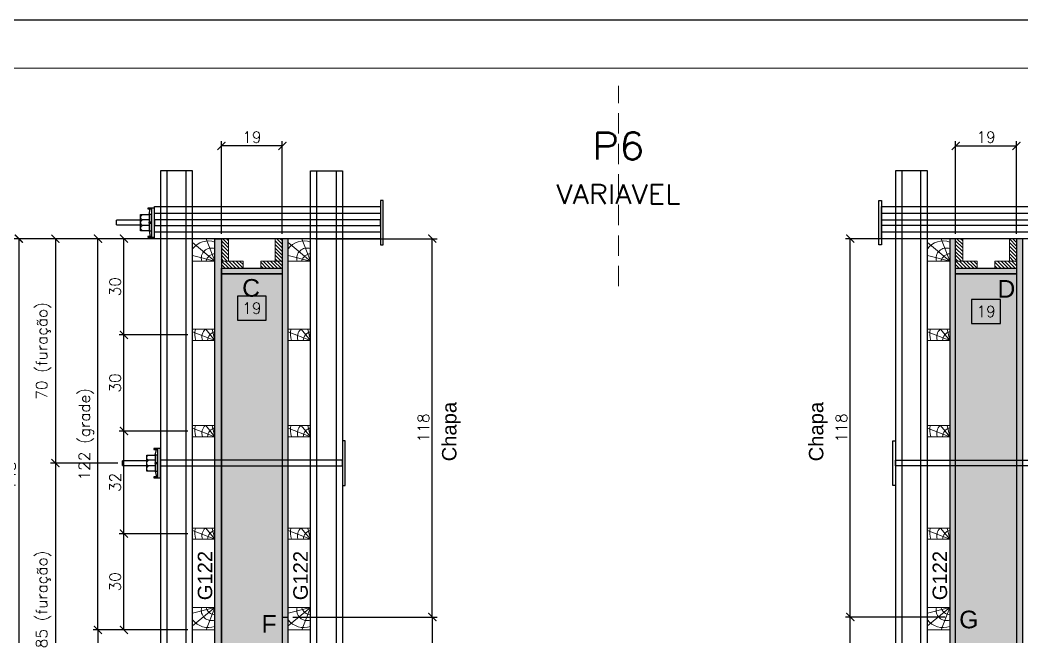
# Model space of a CAD drawing. Extents: x -23436 to 4767, y -3862 to 10024.
# Drawn here: x -15603 to -14978, y 1297 to 1682 of the extents above; entities that cross this region are included whole.
import ezdxf
from ezdxf.enums import TextEntityAlignment as Align

# ---------------------------------------------------------------- set-up
doc = ezdxf.new("R2010")
doc.units = 0
doc.header["$PDMODE"] = 2
doc.header["$PDSIZE"] = 10
doc.linetypes.add('CABLIN', pattern=[0.35, 0.25, -0.1])
doc.linetypes.add('HIDDEN', pattern=[9.525, 6.35, -3.175])
doc.layers.get('0').update_dxf_attribs({"lineweight": 13})
doc.layers.get('Defpoints').update_dxf_attribs({"lineweight": 13})
for name, color, linetype in [('Barra de Ancoragem', 20, 'Continuous'), ('CHAPA', 1, 'Continuous'), ('Concreto', 250, 'HIDDEN'), ('Cota Seção (2x)', 4, 'Continuous'), ('Hachura', 252, 'CABLIN'), ('MB Logo', 254, 'Continuous'), ('Painéis', 30, 'Continuous'), ('Perfil Metálico', 224, 'Continuous'), ('Texto de Titulo', 7, 'Continuous'), ('Texto Qtd Sarr', 242, 'Continuous'), ('TEXTO_GERAL', 7, 'Continuous')]:
    doc.layers.add(name, color=color, linetype=linetype)
for name, color, linetype, lineweight in [('contorno de painel', 7, 'Continuous', 13), ('FOLHA MB', 7, 'Continuous', 13), ('Madeira', 100, 'Continuous', 13), ('sarrafo', 93, 'Continuous', 13), ('Texto Seção', 7, 'Continuous', 15)]:
    doc.layers.add(name, color=color, linetype=linetype, lineweight=lineweight)
doc.layers.add('Laje_Perimetro', color=7, linetype='Continuous', plot=False)
doc.styles.add('ARIAL', font='arial.ttf', dxfattribs={"oblique": 15, "height": 25})
doc.styles.add('ROMANS', font='romans.shx')
doc.styles.add('SANSSERIF', font='sas_____.pfb')
doc.dimstyles.new('COTA SECAO', dxfattribs={"dimtxt": 7, "dimasz": 5, "dimexe": 3, "dimexo": 3, "dimgap": 2, "dimtad": 3, "dimdec": 1, "dimlfac": 0.5, "dimzin": 12, "dimdsep": 46, "dimtxsty": 'ROMANS', "dimblk": 'ARCHTICK', "dimcen": 0, "dimclrd": 4, "dimclre": 4, "dimclrt": 1, "dimadec": 1, "dimazin": 3, "dimtfac": 1, "dimtdec": 1, "dimtmove": 0, "dimatfit": 3, "dimldrblk": 'OBLIQUE', "dimfxl": 0, "dimtolj": 1, "dimtzin": 12, "dimarcsym": 0})
doc.dimstyles.new('SECÇÃO 2', dxfattribs={"dimtxt": 7, "dimasz": 6, "dimexe": 0.18, "dimexo": 2, "dimgap": -4, "dimtad": 3, "dimdec": 1, "dimlfac": 0.5, "dimzin": 12, "dimdsep": 46, "dimtxsty": 'ROMANS', "dimblk": 'ARCHTICK', "dimcen": 0.09, "dimse1": 1, "dimse2": 1, "dimsd1": 1, "dimsd2": 1, "dimclrd": 180, "dimclre": 5, "dimclrt": 1, "dimadec": 0, "dimazin": 3, "dimtfac": 1, "dimtdec": 1, "dimtofl": 0, "dimtmove": 0, "dimatfit": 3, "dimldrblk": 'ARCHTICK', "dimfxl": 0, "dimtolj": 1, "dimtzin": 0, "dimarcsym": 0})
pattern_1 = [(135, (-38368.3096, 11286.5599), (-1.12253202, -1.12253202), [])]

# ---------------------------------------------------------------- blocks, each defined once
blk = doc.blocks.new('A$C169d8357')
at = {"layer": 'FOLHA MB', "color": 1}
for points in [[(0, 1199.94), (0, 149.94), (1485.02, 149.94), (1485.02, 1199.94)], [(70, 1169.94), (70, 179.94), (1455.02, 179.94), (1455.02, 1169.94)]]:
    blk.add_lwpolyline(points, close=True, dxfattribs=at)
blk = doc.blocks.new('titulo1')
at = {"layer": 'Defpoints', "color": 252, "linetype": 'HIDDEN', "ltscale": 2}
blk.add_line((0, 0), (0, 125), dxfattribs=at)
at = {"layer": 'Defpoints', "style": 'ROMANS', "oblique": 15}
blk.add_attdef('FOLHA', text='', height=10, dxfattribs=at).set_placement((0, 15.58), align=Align.MIDDLE_CENTER)
at = {"layer": 'Texto Qtd Sarr', "color": 3, "style": 'ROMANS', "oblique": 15}
for tag, height, p in [('TITULO', 17, (0, 71.45)), ('SEÇÃO', 12, (0, 41.55))]:
    blk.add_attdef(tag, text='', height=height, dxfattribs=at).set_placement(p, align=Align.MIDDLE_CENTER)
blk = doc.blocks.new('_ArchTick')
at = {"color": 0, "linetype": 'ByBlock', "const_width": 0.15}
blk.add_lwpolyline([(-0.5, -0.5), (0.5, 0.5)], dxfattribs=at)
blk = doc.blocks.new('*D5301')
at = {"layer": 'Cota Seção (2x)', "color": 4, "lineweight": -2, "transparency": 16777216}
for p, q in [((-15018.9, 1548.9), (-15018.9, 1606.76)), ((-14980.9, 1548.9), (-14980.9, 1606.76)), ((-15018.9, 1603.76), (-14980.9, 1603.76))]:
    blk.add_line(p, q, dxfattribs=at)
at = {"layer": 'Defpoints', "color": 0, "transparency": 16777216}
for p in [(-14980.9, 1603.76), (-15018.9, 1545.9), (-14980.9, 1545.9)]:
    blk.add_point(p, dxfattribs=at)
at = {"layer": 'Cota Seção (2x)', "color": 4, "lineweight": -2, "transparency": 16777216, "xscale": 5, "yscale": 5, "zscale": 5, "rotation": 180}
blk.add_blockref('_ArchTick', (-15018.9, 1603.76), dxfattribs=at)
at = {"layer": 'Cota Seção (2x)', "color": 4, "lineweight": -2, "transparency": 16777216, "xscale": 5, "yscale": 5, "zscale": 5}
blk.add_blockref('_ArchTick', (-14980.9, 1603.76), dxfattribs=at)
at = {"layer": 'Cota Seção (2x)', "color": 1, "transparency": 16777216, "insert": (-14999.9, 1609.26), "char_height": 7, "attachment_point": 5, "style": 'ROMANS'}
blk.add_mtext('\\A1;19', dxfattribs=at)
blk = doc.blocks.new('_OBLIQUE')
at = {"color": 0, "linetype": 'ByBlock', "lineweight": -2}
for p, q in [((0, 0), (-1, 0)), ((-0.5, -0.5), (0.5, 0.5))]:
    blk.add_line(p, q, dxfattribs=at)
blk = doc.blocks.new('*D5302')
at = {"layer": 'contorno de painel', "color": 180, "lineweight": -2, "transparency": 16777216}
for p, q in [((-14984.9, 1228.97), (-14999.9, 1228.97)), ((-14999.9, 1228.97), (-14999.9, 1202.97)), ((-14984.9, 1202.97), (-14984.9, 1228.97)), ((-14999.9, 1202.97), (-14984.9, 1202.97))]:
    blk.add_line(p, q, dxfattribs=at)
at = {"layer": 'Defpoints', "color": 0, "transparency": 16777216}
for p in [(-14980.9, 1523.9), (-14980.9, 1027.9), (-14980.9, 1027.9)]:
    blk.add_point(p, dxfattribs=at)
at = {"layer": 'contorno de painel', "color": 1, "transparency": 16777216, "insert": (-14992.4, 1215.97), "char_height": 7, "attachment_point": 5, "rotation": 90, "style": 'ROMANS'}
blk.add_mtext('\\A1;248', dxfattribs=at)
blk = doc.blocks.new('*D5304')
at = {"layer": 'Cota Seção (2x)', "color": 4, "lineweight": -2, "transparency": 16777216}
for p, q in [((-15476.9, 1548.9), (-15476.9, 1606.76)), ((-15438.9, 1548.9), (-15438.9, 1606.76)), ((-15438.9, 1603.76), (-15476.9, 1603.76))]:
    blk.add_line(p, q, dxfattribs=at)
at = {"layer": 'Defpoints', "color": 0, "transparency": 16777216}
for p in [(-15476.9, 1603.76), (-15476.9, 1545.9), (-15438.9, 1545.9)]:
    blk.add_point(p, dxfattribs=at)
at = {"layer": 'Cota Seção (2x)', "color": 4, "lineweight": -2, "transparency": 16777216, "xscale": 5, "yscale": 5, "zscale": 5}
for p, rotation in [((-15476.9, 1603.76), 180.0000001467423), ((-15438.9, 1603.76), 1.467423782486321e-07)]:
    blk.add_blockref('_ArchTick', p, dxfattribs=dict(at, rotation=rotation))
at = {"layer": 'Cota Seção (2x)', "color": 1, "transparency": 16777216, "insert": (-15457.9, 1609.26), "char_height": 7, "attachment_point": 5, "rotation": 0, "style": 'ROMANS'}
blk.add_mtext('\\A1;19', dxfattribs=at)
blk = doc.blocks.new('ERTYERTYUYTURTYUTRYU')
at = {"layer": 'Barra de Ancoragem'}
for p, q in [((8963.33, 10873.8), (8963.33, 10855.54)), ((8964.88, 10869.68), (8964.1, 10873.21)), ((8985.14, 10863.2), (8985.14, 10866.14)), ((8964.88, 10859.66), (8964.1, 10856.13))]:
    blk.add_line(p, q, dxfattribs=at)
at = {"layer": 'Barra de Ancoragem', "flags": 128}
for points in [[(8961.54, 10855.54), (8961.54, 10873.8), (8963.33, 10873.8), (8963.33, 10855.54)], [(8963.33, 10873.8), (8965.7, 10873.8), (8965.7, 10873.21), (8963.33, 10873.21)], [(8963.33, 10869.68), (8964.88, 10869.68), (8964.88, 10859.66), (8963.33, 10859.66)], [(8963.33, 10856.13), (8965.7, 10856.13), (8965.7, 10855.54), (8963.33, 10855.54)]]:
    blk.add_lwpolyline(points, close=True, dxfattribs=at)
for points in [[(8964.88, 10859.66), (8970.14, 10859.66), (8970.14, 10869.68), (8964.88, 10869.68)], [(8964.88, 10864.37), (8963.33, 10864.37), (8963.33, 10864.96), (8964.88, 10864.96), (8964.88, 10864.37), (8964.88, 10864.96)], [(8985.14, 10863.2), (8970.14, 10863.2), (8970.14, 10866.14), (8985.14, 10866.14)]]:
    blk.add_lwpolyline(points, dxfattribs=at)
for points in [[(8964.88, 10866.44), (8968.96, 10866.44, 0.729796), (8968.96, 10869.68, 0.729796)], [(8964.88, 10862.9), (8968.96, 10862.9, 0.666667), (8968.96, 10866.44, 0.666667)]]:
    blk.add_lwpolyline(points, format="xyb", dxfattribs=at)
at = {"layer": 'Barra de Ancoragem'}
blk.add_arc((8968.44, 10861.28), 1.7, 287.75636, 72.24364, dxfattribs=at)
blk = doc.blocks.new('*D5305')
at = {"layer": 'contorno de painel', "color": 180, "lineweight": -2, "transparency": 16777216}
for p, q in [((-15442.9, 1230.94), (-15457.9, 1230.94)), ((-15457.9, 1230.94), (-15457.9, 1204.94)), ((-15442.9, 1204.94), (-15442.9, 1230.94)), ((-15457.9, 1204.94), (-15442.9, 1204.94))]:
    blk.add_line(p, q, dxfattribs=at)
at = {"layer": 'Defpoints', "color": 0, "transparency": 16777216}
for p in [(-15438.9, 1523.9), (-15476.9, 1027.9), (-15438.9, 1027.9)]:
    blk.add_point(p, dxfattribs=at)
at = {"layer": 'contorno de painel', "color": 1, "transparency": 16777216, "insert": (-15450.4, 1217.94), "char_height": 7, "attachment_point": 5, "rotation": 90, "style": 'ROMANS'}
blk.add_mtext('\\A1;248', dxfattribs=at)
blk = doc.blocks.new('PONTALETE')
at = {"layer": 'Madeira'}
for q in [(2.71, 7), (7, 5.76), (7, 1.74)]:
    blk.add_line((0, 0), q, dxfattribs=at)
blk.add_lwpolyline([(0, 0), (7, 0), (7, 7), (0, 7)], close=True, dxfattribs=at)
for centre, radius, start, end in [((2.04, 0.06), 6.23, 37.2818, 109.0913), ((1.09, 0.9), 3.19, 343.603, 109.9847), ((-0.21, -0.78), 3.09, 14.6322, 86.0383)]:
    blk.add_arc(centre, radius, start, end, dxfattribs=at)
blk = doc.blocks.new('MEIO PONTALETE')
at = {"layer": 'Madeira'}
for q in [(2.71, 7), (3.5, 2.88), (3.5, 0.87)]:
    blk.add_line((0, 0), q, dxfattribs=at)
blk.add_lwpolyline([(0, 0), (3.5, 0), (3.5, 7), (0, 7)], close=True, dxfattribs=at)
for centre, radius, start, end in [((2.04, 0.06), 6.23, 76.4499, 109.0913), ((1.09, 0.9), 3.19, 40.9063, 109.9847), ((-0.21, -0.78), 3.09, 14.6322, 86.0383)]:
    blk.add_arc(centre, radius, start, end, dxfattribs=at)
blk = doc.blocks.new('*D5363')
at = {"layer": 'Cota Seção (2x)', "color": 4, "lineweight": -2, "transparency": 16777216}
for p, q in [((-15497.9, 1361.9), (-15540.7, 1361.9)), ((-15537.7, 1301.9), (-15537.7, 1361.9)), ((-15497.9, 1301.9), (-15540.7, 1301.9))]:
    blk.add_line(p, q, dxfattribs=at)
at = {"layer": 'Defpoints', "color": 0, "transparency": 16777216}
for p in [(-15537.7, 1361.9), (-15494.9, 1361.9), (-15494.9, 1301.9)]:
    blk.add_point(p, dxfattribs=at)
at = {"layer": 'Cota Seção (2x)', "color": 4, "lineweight": -2, "transparency": 16777216, "xscale": 5, "yscale": 5, "zscale": 5}
for p, rotation in [((-15537.7, 1361.9), 90), ((-15537.7, 1301.9), 270)]:
    blk.add_blockref('_ArchTick', p, dxfattribs=dict(at, rotation=rotation))
at = {"layer": 'Cota Seção (2x)', "color": 1, "transparency": 16777216, "insert": (-15543.2, 1331.9), "char_height": 7, "attachment_point": 5, "rotation": 90, "style": 'ROMANS'}
blk.add_mtext('\\A1;30', dxfattribs=at)
blk = doc.blocks.new('*D5364')
at = {"layer": 'Cota Seção (2x)', "color": 4, "lineweight": -2, "transparency": 16777216}
for p, q in [((-15497.9, 1425.9), (-15540.7, 1425.9)), ((-15537.7, 1361.9), (-15537.7, 1425.9)), ((-15497.9, 1361.9), (-15540.7, 1361.9))]:
    blk.add_line(p, q, dxfattribs=at)
at = {"layer": 'Defpoints', "color": 0, "transparency": 16777216}
for p in [(-15537.7, 1425.9), (-15494.9, 1425.9), (-15494.9, 1361.9)]:
    blk.add_point(p, dxfattribs=at)
at = {"layer": 'Cota Seção (2x)', "color": 4, "lineweight": -2, "transparency": 16777216, "xscale": 5, "yscale": 5, "zscale": 5}
for p, rotation in [((-15537.7, 1425.9), 90), ((-15537.7, 1361.9), 270)]:
    blk.add_blockref('_ArchTick', p, dxfattribs=dict(at, rotation=rotation))
at = {"layer": 'Cota Seção (2x)', "color": 1, "transparency": 16777216, "insert": (-15543.2, 1393.9), "char_height": 7, "attachment_point": 5, "rotation": 90, "style": 'ROMANS'}
blk.add_mtext('\\A1;32', dxfattribs=at)
blk = doc.blocks.new('*D5365')
at = {"layer": 'Cota Seção (2x)', "color": 4, "lineweight": -2, "transparency": 16777216}
for p, q in [((-15497.9, 1485.9), (-15540.7, 1485.9)), ((-15537.7, 1425.9), (-15537.7, 1485.9)), ((-15497.9, 1425.9), (-15540.7, 1425.9))]:
    blk.add_line(p, q, dxfattribs=at)
at = {"layer": 'Defpoints', "color": 0, "transparency": 16777216}
for p in [(-15537.7, 1485.9), (-15494.9, 1485.9), (-15494.9, 1425.9)]:
    blk.add_point(p, dxfattribs=at)
at = {"layer": 'Cota Seção (2x)', "color": 4, "lineweight": -2, "transparency": 16777216, "xscale": 5, "yscale": 5, "zscale": 5}
for p, rotation in [((-15537.7, 1485.9), 90), ((-15537.7, 1425.9), 270)]:
    blk.add_blockref('_ArchTick', p, dxfattribs=dict(at, rotation=rotation))
at = {"layer": 'Cota Seção (2x)', "color": 1, "transparency": 16777216, "insert": (-15543.2, 1455.9), "char_height": 7, "attachment_point": 5, "rotation": 90, "style": 'ROMANS'}
blk.add_mtext('\\A1;30', dxfattribs=at)
blk = doc.blocks.new('*D5366')
at = {"layer": 'Cota Seção (2x)', "color": 4, "lineweight": -2, "transparency": 16777216}
for p, q in [((-15497.9, 1545.9), (-15540.7, 1545.9)), ((-15537.7, 1485.9), (-15537.7, 1545.9)), ((-15497.9, 1485.9), (-15540.7, 1485.9))]:
    blk.add_line(p, q, dxfattribs=at)
at = {"layer": 'Defpoints', "color": 0, "transparency": 16777216}
for p in [(-15537.7, 1545.9), (-15494.9, 1545.9), (-15494.9, 1485.9)]:
    blk.add_point(p, dxfattribs=at)
at = {"layer": 'Cota Seção (2x)', "color": 4, "lineweight": -2, "transparency": 16777216, "xscale": 5, "yscale": 5, "zscale": 5}
for p, rotation in [((-15537.7, 1545.9), 90), ((-15537.7, 1485.9), 270)]:
    blk.add_blockref('_ArchTick', p, dxfattribs=dict(at, rotation=rotation))
at = {"layer": 'Cota Seção (2x)', "color": 1, "transparency": 16777216, "insert": (-15543.2, 1515.9), "char_height": 7, "attachment_point": 5, "rotation": 90, "style": 'ROMANS'}
blk.add_mtext('\\A1;30', dxfattribs=at)
blk = doc.blocks.new('*D5367')
at = {"layer": 'Cota Seção (2x)', "color": 4, "lineweight": -2, "transparency": 16777216}
for p, q in [((-15497.9, 1545.9), (-15556.88, 1545.9)), ((-15553.88, 1301.9), (-15553.88, 1545.9)), ((-15497.9, 1301.9), (-15556.88, 1301.9))]:
    blk.add_line(p, q, dxfattribs=at)
at = {"layer": 'Defpoints', "color": 0, "transparency": 16777216}
for p in [(-15553.88, 1545.9), (-15494.9, 1545.9), (-15494.9, 1301.9)]:
    blk.add_point(p, dxfattribs=at)
at = {"layer": 'Cota Seção (2x)', "color": 4, "lineweight": -2, "transparency": 16777216, "xscale": 5, "yscale": 5, "zscale": 5}
for p, rotation in [((-15553.88, 1545.9), 90), ((-15553.88, 1301.9), 270)]:
    blk.add_blockref('_ArchTick', p, dxfattribs=dict(at, rotation=rotation))
at = {"layer": 'Cota Seção (2x)', "color": 1, "transparency": 16777216, "insert": (-15561.21, 1423.9), "char_height": 7, "attachment_point": 5, "rotation": 90, "style": 'ROMANS'}
blk.add_mtext('\\A1;122 (grade)', dxfattribs=at)
blk = doc.blocks.new('*D5373')
at = {"layer": 'Cota Seção (2x)', "color": 4, "lineweight": -2, "transparency": 16777216}
for p, q in [((-15497.9, 1301.9), (-15556.88, 1301.9)), ((-15553.88, 1301.9), (-15553.88, 1256.9)), ((-15497.9, 1256.9), (-15556.88, 1256.9))]:
    blk.add_line(p, q, dxfattribs=at)
at = {"layer": 'Defpoints', "color": 0, "transparency": 16777216}
for p in [(-15494.9, 1301.9), (-15553.88, 1256.9), (-15494.9, 1256.9)]:
    blk.add_point(p, dxfattribs=at)
at = {"layer": 'Cota Seção (2x)', "color": 4, "lineweight": -2, "transparency": 16777216, "xscale": 5, "yscale": 5, "zscale": 5}
for p, rotation in [((-15553.88, 1301.9), 90), ((-15553.88, 1256.9), 270)]:
    blk.add_blockref('_ArchTick', p, dxfattribs=dict(at, rotation=rotation))
at = {"layer": 'Cota Seção (2x)', "color": 1, "transparency": 16777216, "insert": (-15559.38, 1279.4), "char_height": 7, "attachment_point": 5, "rotation": 90, "style": 'ROMANS'}
blk.add_mtext('\\A1;22.5', dxfattribs=at)
blk = doc.blocks.new('*D5374')
at = {"layer": 'Cota Seção (2x)', "color": 4, "lineweight": -2, "transparency": 16777216}
for p, q in [((-15497.9, 1545.9), (-15583.48, 1545.9)), ((-15580.48, 1545.9), (-15580.48, 1405.9)), ((-15541.49, 1405.9), (-15583.48, 1405.9))]:
    blk.add_line(p, q, dxfattribs=at)
at = {"layer": 'Defpoints', "color": 0, "transparency": 16777216}
for p in [(-15494.9, 1545.9), (-15580.48, 1405.9), (-15538.49, 1405.9)]:
    blk.add_point(p, dxfattribs=at)
at = {"layer": 'Cota Seção (2x)', "color": 4, "lineweight": -2, "transparency": 16777216, "xscale": 5, "yscale": 5, "zscale": 5}
for p, rotation in [((-15580.48, 1545.9), 90), ((-15580.48, 1405.9), 270)]:
    blk.add_blockref('_ArchTick', p, dxfattribs=dict(at, rotation=rotation))
at = {"layer": 'Cota Seção (2x)', "color": 1, "transparency": 16777216, "insert": (-15587.82, 1475.9), "char_height": 7, "attachment_point": 5, "rotation": 90, "style": 'ROMANS'}
blk.add_mtext('\\A1;70 (furação)', dxfattribs=at)
blk = doc.blocks.new('*D5375')
at = {"layer": 'Cota Seção (2x)', "color": 4, "lineweight": -2, "transparency": 16777216}
for p, q in [((-15541.49, 1405.9), (-15583.48, 1405.9)), ((-15580.48, 1405.9), (-15580.48, 1235.9)), ((-15517.9, 1235.9), (-15583.48, 1235.9))]:
    blk.add_line(p, q, dxfattribs=at)
at = {"layer": 'Defpoints', "color": 0, "transparency": 16777216}
for p in [(-15538.49, 1405.9), (-15580.48, 1235.9), (-15514.9, 1235.9)]:
    blk.add_point(p, dxfattribs=at)
at = {"layer": 'Cota Seção (2x)', "color": 4, "lineweight": -2, "transparency": 16777216, "xscale": 5, "yscale": 5, "zscale": 5}
for p, rotation in [((-15580.48, 1405.9), 90), ((-15580.48, 1235.9), 270)]:
    blk.add_blockref('_ArchTick', p, dxfattribs=dict(at, rotation=rotation))
at = {"layer": 'Cota Seção (2x)', "color": 1, "transparency": 16777216, "insert": (-15587.82, 1320.9), "char_height": 7, "attachment_point": 5, "rotation": 90, "style": 'ROMANS'}
blk.add_mtext('\\A1;85 (furação)', dxfattribs=at)
blk = doc.blocks.new('*D5377')
at = {"layer": 'Cota Seção (2x)', "color": 4, "lineweight": -2, "transparency": 16777216}
for p, q in [((-15497.9, 1545.9), (-15606.25, 1545.9)), ((-15603.25, 1545.9), (-15603.25, 1249.9)), ((-15483.9, 1249.9), (-15606.25, 1249.9))]:
    blk.add_line(p, q, dxfattribs=at)
at = {"layer": 'Defpoints', "color": 0, "transparency": 16777216}
for p in [(-15494.9, 1545.9), (-15603.25, 1249.9), (-15480.9, 1249.9)]:
    blk.add_point(p, dxfattribs=at)
at = {"layer": 'Cota Seção (2x)', "color": 4, "lineweight": -2, "transparency": 16777216, "xscale": 5, "yscale": 5, "zscale": 5}
for p, rotation in [((-15603.25, 1545.9), 90), ((-15603.25, 1249.9), 270)]:
    blk.add_blockref('_ArchTick', p, dxfattribs=dict(at, rotation=rotation))
at = {"layer": 'Cota Seção (2x)', "color": 1, "transparency": 16777216, "insert": (-15608.75, 1397.9), "char_height": 7, "attachment_point": 5, "rotation": 90, "style": 'ROMANS'}
blk.add_mtext('\\A1;148 ', dxfattribs=at)
blk = doc.blocks.new('*D5380')
at = {"layer": 'Cota Seção (2x)', "color": 4, "lineweight": -2, "transparency": 16777216}
for p, q in [((-15418.3, 1545.9), (-15342.35, 1545.9)), ((-15345.35, 1309.9), (-15345.35, 1545.9)), ((-15432.3, 1309.9), (-15342.35, 1309.9))]:
    blk.add_line(p, q, dxfattribs=at)
at = {"layer": 'Defpoints', "color": 0, "transparency": 16777216}
for p in [(-15421.3, 1545.9), (-15345.35, 1545.9), (-15435.3, 1309.9)]:
    blk.add_point(p, dxfattribs=at)
at = {"layer": 'Cota Seção (2x)', "color": 4, "lineweight": -2, "transparency": 16777216, "xscale": 5, "yscale": 5, "zscale": 5}
for p, rotation in [((-15345.35, 1545.9), 90), ((-15345.35, 1309.9), 270)]:
    blk.add_blockref('_ArchTick', p, dxfattribs=dict(at, rotation=rotation))
at = {"layer": 'Cota Seção (2x)', "color": 1, "transparency": 16777216, "insert": (-15350.85, 1427.9), "char_height": 7, "attachment_point": 5, "rotation": 90, "style": 'ROMANS'}
blk.add_mtext('\\A1;118 ', dxfattribs=at)
blk = doc.blocks.new('*D5394')
at = {"layer": 'Cota Seção (2x)', "color": 4, "lineweight": -2, "transparency": 16777216}
for p, q in [((-15039.5, 1545.9), (-15087.62, 1545.9)), ((-15084.62, 1309.9), (-15084.62, 1545.9)), ((-15025.5, 1309.9), (-15087.62, 1309.9))]:
    blk.add_line(p, q, dxfattribs=at)
at = {"layer": 'Defpoints', "color": 0, "transparency": 16777216}
for p in [(-15084.62, 1545.9), (-15036.5, 1545.9), (-15022.5, 1309.9)]:
    blk.add_point(p, dxfattribs=at)
at = {"layer": 'Cota Seção (2x)', "color": 4, "lineweight": -2, "transparency": 16777216, "xscale": 5, "yscale": 5, "zscale": 5}
for p, rotation in [((-15084.62, 1545.9), 90), ((-15084.62, 1309.9), 270)]:
    blk.add_blockref('_ArchTick', p, dxfattribs=dict(at, rotation=rotation))
at = {"layer": 'Cota Seção (2x)', "color": 1, "transparency": 16777216, "insert": (-15090.12, 1427.9), "char_height": 7, "attachment_point": 5, "rotation": 90, "style": 'ROMANS'}
blk.add_mtext('\\A1;118 ', dxfattribs=at)
blk = doc.blocks.new('*D5395')
at = {"layer": 'Cota Seção (2x)', "color": 4, "lineweight": -2, "transparency": 16777216}
for p, q in [((-15025.5, 1309.9), (-15087.62, 1309.9)), ((-15084.62, 1065.9), (-15084.62, 1309.9)), ((-15025.5, 1065.9), (-15087.62, 1065.9))]:
    blk.add_line(p, q, dxfattribs=at)
at = {"layer": 'Defpoints', "color": 0, "transparency": 16777216}
for p in [(-15084.62, 1309.9), (-15022.5, 1309.9), (-15022.5, 1065.9)]:
    blk.add_point(p, dxfattribs=at)
at = {"layer": 'Cota Seção (2x)', "color": 4, "lineweight": -2, "transparency": 16777216, "xscale": 5, "yscale": 5, "zscale": 5}
for p, rotation in [((-15084.62, 1309.9), 90), ((-15084.62, 1065.9), 270)]:
    blk.add_blockref('_ArchTick', p, dxfattribs=dict(at, rotation=rotation))
at = {"layer": 'Cota Seção (2x)', "color": 1, "transparency": 16777216, "insert": (-15090.12, 1231.03), "char_height": 7, "attachment_point": 5, "rotation": 90, "style": 'ROMANS'}
blk.add_mtext('\\A1;122 ', dxfattribs=at)
blk = doc.blocks.new('*D5401')
at = {"layer": 'contorno de painel', "color": 180, "lineweight": -2, "transparency": 16777216}
for p, q in [((-15448.9, 1510.06), (-15466.9, 1510.06)), ((-15466.9, 1510.06), (-15466.9, 1495.06)), ((-15448.9, 1495.06), (-15448.9, 1510.06)), ((-15466.9, 1495.06), (-15448.9, 1495.06))]:
    blk.add_line(p, q, dxfattribs=at)
at = {"layer": 'Defpoints', "color": 0, "transparency": 16777216}
for p in [(-15476.9, 1503.22), (-15438.9, 1503.22), (-15438.9, 1491.06)]:
    blk.add_point(p, dxfattribs=at)
at = {"layer": 'contorno de painel', "color": 1, "transparency": 16777216, "insert": (-15457.9, 1502.56), "char_height": 7, "attachment_point": 5, "style": 'ROMANS'}
blk.add_mtext('\\A1;19', dxfattribs=at)
blk = doc.blocks.new('*D5402')
at = {"layer": 'contorno de painel', "color": 180, "lineweight": -2, "transparency": 16777216}
for p, q in [((-14990.9, 1508), (-15008.9, 1508)), ((-15008.9, 1508), (-15008.9, 1493)), ((-14990.9, 1493), (-14990.9, 1508)), ((-15008.9, 1493), (-14990.9, 1493))]:
    blk.add_line(p, q, dxfattribs=at)
at = {"layer": 'Defpoints', "color": 0, "transparency": 16777216}
for p in [(-15018.9, 1499.49), (-14980.9, 1499.49), (-14980.9, 1489)]:
    blk.add_point(p, dxfattribs=at)
at = {"layer": 'contorno de painel', "color": 1, "transparency": 16777216, "insert": (-14999.9, 1500.5), "char_height": 7, "attachment_point": 5, "style": 'ROMANS'}
blk.add_mtext('\\A1;19', dxfattribs=at)
blk = doc.blocks.new('*D5360')
at = {"layer": 'Cota Seção (2x)', "color": 4, "lineweight": -2, "transparency": 16777216}
for p, q in [((-15418.3, 1309.9), (-15342.35, 1309.9)), ((-15345.35, 1309.9), (-15345.35, 1065.9)), ((-15432.3, 1065.9), (-15342.35, 1065.9))]:
    blk.add_line(p, q, dxfattribs=at)
at = {"layer": 'Defpoints', "color": 0, "transparency": 16777216}
for p in [(-15421.3, 1309.9), (-15435.3, 1065.9), (-15345.35, 1065.9)]:
    blk.add_point(p, dxfattribs=at)
at = {"layer": 'Cota Seção (2x)', "color": 4, "lineweight": -2, "transparency": 16777216, "xscale": 5, "yscale": 5, "zscale": 5}
for p, rotation in [((-15345.35, 1309.9), 90), ((-15345.35, 1065.9), 270)]:
    blk.add_blockref('_ArchTick', p, dxfattribs=dict(at, rotation=rotation))
at = {"layer": 'Cota Seção (2x)', "color": 1, "transparency": 16777216, "insert": (-15350.85, 1230.03), "char_height": 7, "attachment_point": 5, "rotation": 90, "style": 'ROMANS'}
blk.add_mtext('\\A1;122', dxfattribs=at)

msp = doc.modelspace()

# ---------------------------------------------------------------- hatches: boundary and pattern name
at = {"layer": 'Concreto'}
h = msp.add_hatch(dxfattribs=at)
h.set_pattern_fill('AR-CONC', color=256, scale=0.1, angle=-270)
h.set_pattern_definition([(140, (3444.967, 4588.94), (1.593909, 18.218467), [1.905, -20.955]), (85, (3444.967, 4588.94), (-19.105685, -3.524342), [1.524, -16.764058]), (190.45144, (3445.1, 4590.458), (-17.511775, 14.694125), [1.619, -17.809024]), (136.1842, (3439.887, 4588.94), (4.204233, 27.107904), [2.8575, -31.4325]), (186.63556, (3440.237, 4591.199), (-24.742612, 23.740413), [2.428502, -26.71356]), (81.18415, (3439.887, 4588.94), (-24.742612, 23.740413), [2.285997, -25.145973]), (111, (3441.157, 4591.48), (10.22652, 15.161439), [1.905, -20.955]), (56, (3441.157, 4591.48), (-18.418797, 6.180203), [1.524, -16.764]), (161.45145, (3442.009, 4592.743), (-8.192277, 21.341642), [1.619, -17.808994]), (127.5, (3444.967, 4588.9395), (-8.4555039, 0.3088603), [0, -16.5608, 0, -17.018, 0, -16.8275]), (97.5, (3444.967, 4588.9395), (-10.0180575, 6.6819663), [0, -9.7028, 0, -16.1798, 0, -6.4135]), (57.5, (3444.967, 4583.275), (0.5728744, 13.5590595), [0, -6.35, 0, -19.812, 0, -26.289]), (47.5, (3444.967, 4580.735), (-2.542649, 14.812918), [0, -8.255, 0, -13.1572, 0, -18.669])])
h.paths.add_polyline_path([(-15476.901, 1523.896), (-15438.901, 1523.896), (-15438.901, 1065.896), (-15018.9, 1065.896), (-15018.9, 1523.896), (-14980.9, 1523.896), (-14980.9, 1027.896), (-15476.901, 1027.896)])
at = {"layer": 'Hachura'}
h = msp.add_hatch(color=256, dxfattribs=at)
h.dxf.hatch_style = 1
h.paths.add_polyline_path([(-15476.901, 1005.896), (-15480.901, 1005.896), (-15480.901, 1545.896), (-15476.901, 1545.896)])
h = msp.add_hatch(dxfattribs=at)
h.set_pattern_fill('ANSI31', color=256, scale=0.5, angle=90, style=0)
h.set_pattern_definition([(135, (-38368.3096, 11286.5599), (-1.12253202, -1.12253202), [])])
h.paths.add_polyline_path([(-15476.901, 1531.896), (-15472.501, 1531.896), (-15472.501, 1545.896), (-15476.901, 1545.896)])
h = msp.add_hatch(dxfattribs=at)
h.set_pattern_fill('ANSI31', color=256, scale=0.5, angle=90, style=0)
h.set_pattern_definition(pattern_1)
h.paths.add_polyline_path([(-15438.901, 1531.896), (-15443.301, 1531.896), (-15443.301, 1545.896), (-15438.901, 1545.896)])
h = msp.add_hatch(color=256, dxfattribs=at)
h.dxf.hatch_style = 1
h.paths.add_polyline_path([(-15435.301, 1065.896), (-15438.901, 1065.896), (-15438.901, 1545.896), (-15435.301, 1545.896)])
h = msp.add_hatch(color=256, dxfattribs=at)
h.dxf.hatch_style = 1
h.paths.add_polyline_path([(-15018.9, 1065.896), (-15022.5, 1065.896), (-15022.5, 1545.896), (-15018.9, 1545.896)])
h = msp.add_hatch(dxfattribs=at)
h.set_pattern_fill('ANSI31', color=256, scale=0.5, angle=90, style=0)
h.set_pattern_definition([(135, (-37910.3079, 11286.5599), (-1.12253202, -1.12253202), [])])
h.paths.add_polyline_path([(-15018.9, 1531.896), (-15014.5, 1531.896), (-15014.5, 1545.896), (-15018.9, 1545.896)])
h = msp.add_hatch(dxfattribs=at)
h.set_pattern_fill('ANSI31', color=256, scale=0.5, angle=90, style=0)
h.set_pattern_definition([(135, (-38515.3298, 11286.5599), (-1.12253202, -1.12253202), [])])
h.paths.add_polyline_path([(-14980.9, 1531.896), (-14985.3, 1531.896), (-14985.3, 1545.896), (-14980.9, 1545.896)])
h = msp.add_hatch(color=256, dxfattribs=at)
h.dxf.hatch_style = 1
h.paths.add_polyline_path([(-14980.9, 1005.896), (-14976.9, 1005.896), (-14976.9, 1545.896), (-14980.9, 1545.896)])
h = msp.add_hatch(dxfattribs=at)
h.set_pattern_fill('ANSI31', color=256, scale=0.5, angle=90, style=0)
h.set_pattern_definition([(135, (-38358.3096, 11286.5599), (-1.12253202, -1.12253202), [])])
h.paths.add_polyline_path([(-15476.901, 1531.896), (-15476.901, 1527.496), (-15463.401, 1527.496), (-15463.401, 1531.896)])
h = msp.add_hatch(dxfattribs=at)
h.set_pattern_fill('ANSI31', color=256, scale=0.5, angle=90, style=0)
h.set_pattern_definition(pattern_1)
h.paths.add_polyline_path([(-15438.901, 1531.896), (-15438.901, 1527.496), (-15452.401, 1527.496), (-15452.401, 1531.896)])
h = msp.add_hatch(dxfattribs=at)
h.set_pattern_fill('ANSI31', color=256, scale=0.5, angle=90, style=0)
h.set_pattern_definition([(135, (-37900.308, 11286.5599), (-1.12253202, -1.12253202), [])])
h.paths.add_polyline_path([(-15018.9, 1531.896), (-15018.9, 1527.496), (-15005.4, 1527.496), (-15005.4, 1531.896)])
h = msp.add_hatch(dxfattribs=at)
h.set_pattern_fill('ANSI31', color=256, scale=0.5, angle=90, style=0)
h.set_pattern_definition([(135, (-37910.308, 11286.5599), (-1.12253202, -1.12253202), [])])
h.paths.add_polyline_path([(-14980.9, 1531.896), (-14980.9, 1527.496), (-14994.4, 1527.496), (-14994.4, 1531.896)])
h = msp.add_hatch(color=256, dxfattribs=at)
h.dxf.hatch_style = 1
h.paths.add_polyline_path([(-15476.901, 1523.896), (-15476.901, 1527.496), (-15438.901, 1527.496), (-15438.901, 1523.896)])
h = msp.add_hatch(color=256, dxfattribs=at)
h.dxf.hatch_style = 1
h.paths.add_polyline_path([(-15018.9, 1523.896), (-15018.9, 1527.496), (-14980.9, 1527.496), (-14980.9, 1523.896)])

# ---------------------------------------------------------------- linework, layer by layer
for points in [[(-15494.901, 1301.896), (-15480.901, 1301.896), (-15480.901, 1545.896), (-15494.901, 1545.896)], [(-15435.301, 1301.896), (-15421.301, 1301.896), (-15421.301, 1545.896), (-15435.301, 1545.896)], [(-15036.5, 1301.896), (-15022.5, 1301.896), (-15022.5, 1545.896), (-15036.5, 1545.896)]]:
    msp.add_lwpolyline(points, close=True)
at = {"layer": 'Barra de Ancoragem', "flags": 128}
for points in [[(-15376.078, 1542.028), (-15376.078, 1569.765), (-15377.678, 1569.765), (-15377.678, 1542.028)], [(-15066.703, 1542.028), (-15066.703, 1569.765), (-15065.103, 1569.765), (-15065.103, 1542.028)], [(-15377.678, 1557.672), (-15518.705, 1557.672), (-15518.705, 1554.121), (-15377.678, 1554.121)], [(-15065.103, 1557.672), (-14928.476, 1557.672), (-14928.476, 1554.121), (-15065.103, 1554.121)], [(-15399.702, 1392.028), (-15399.702, 1419.764), (-15401.301, 1419.764), (-15401.301, 1392.028)], [(-15058.1, 1392.028), (-15058.1, 1419.764), (-15056.5, 1419.764), (-15056.5, 1392.028)], [(-15401.301, 1407.672), (-15514.901, 1407.672), (-15514.901, 1404.12), (-15401.301, 1404.12)], [(-15056.5, 1407.672), (-14942.9, 1407.672), (-14942.9, 1404.12), (-15056.5, 1404.12)]]:
    msp.add_lwpolyline(points, close=True, dxfattribs=at)
at = {"layer": 'CHAPA'}
for points in [[(-15476.901, 1005.896), (-15480.901, 1005.896), (-15480.901, 1545.896), (-15476.901, 1545.896)], [(-15438.901, 1545.896), (-15438.901, 1065.896), (-15435.301, 1065.896), (-15435.301, 1545.896)], [(-15022.5, 1545.896), (-15022.5, 1065.896), (-15018.9, 1065.896), (-15018.9, 1545.896)], [(-14980.9, 1005.896), (-14976.9, 1005.896), (-14976.9, 1545.896), (-14980.9, 1545.896)], [(-15476.901, 1523.896), (-15476.901, 1527.496), (-15438.901, 1527.496), (-15438.901, 1523.896)], [(-15018.9, 1523.896), (-15018.9, 1527.496), (-14980.9, 1527.496), (-14980.9, 1523.896)]]:
    msp.add_lwpolyline(points, close=True, dxfattribs=at)
at = {"layer": 'contorno de painel'}
for points in [[(-15438.901, 1065.896), (-15438.901, 1545.896), (-15435.301, 1545.896), (-15435.301, 1065.896)], [(-15022.5, 1065.896), (-15022.5, 1545.896), (-15018.9, 1545.896), (-15018.9, 1065.896)], [(-14980.9, 1027.896), (-15018.9, 1027.896), (-15018.9, 1027.896), (-15476.901, 1027.896), (-15476.901, 1523.896), (-15438.901, 1523.896), (-15438.901, 1065.896), (-15018.9, 1065.896), (-15018.9, 1523.896), (-14980.9, 1523.896)]]:
    msp.add_lwpolyline(points, close=True, dxfattribs=at)
at = {"layer": 'Laje_Perimetro'}
msp.add_lwpolyline([(-14436.356, 1682.259), (-15921.377, 1682.259), (-15921.377, 632.259), (-14436.356, 632.259)], close=True, dxfattribs=at)
at = {"layer": 'Painéis', "color": 32, "true_color": 0xcd6928}
msp.add_line((-15438.901, 1309.896), (-15435.301, 1309.896), dxfattribs=at)
msp.add_lwpolyline([(-15476.901, 1523.896), (-15438.901, 1523.896), (-15438.901, 1065.896), (-15018.9, 1065.896), (-15018.9, 1523.896), (-14980.9, 1523.896), (-14980.9, 1027.896), (-15476.901, 1027.896)], close=True, dxfattribs=at)
at = {"layer": 'Perfil Metálico'}
for points in [[(-15514.901, 962.318), (-15494.901, 962.318), (-15494.901, 1588.294), (-15514.901, 1588.294)], [(-15498.901, 1588.294), (-15510.901, 1588.294), (-15510.901, 962.318), (-15498.901, 962.318)], [(-15401.301, 1069.496), (-15421.301, 1069.496), (-15421.301, 1588.294), (-15401.301, 1588.294)], [(-15417.301, 1588.294), (-15405.301, 1588.294), (-15405.301, 1069.496), (-15417.301, 1069.496)], [(-15056.5, 1069.496), (-15036.5, 1069.496), (-15036.5, 1588.294), (-15056.5, 1588.294)], [(-15040.5, 1588.294), (-15052.5, 1588.294), (-15052.5, 1069.496), (-15040.5, 1069.496)], [(-15377.678, 1565.896), (-15377.678, 1545.896), (-15518.705, 1545.896), (-15518.705, 1565.896)], [(-14928.476, 1565.896), (-14928.476, 1545.896), (-15065.103, 1545.896), (-15065.103, 1565.896)], [(-15518.705, 1549.896), (-15518.705, 1561.896), (-15377.678, 1561.896), (-15377.678, 1549.896)], [(-15065.103, 1549.896), (-15065.103, 1561.896), (-14928.476, 1561.896), (-14928.476, 1549.896)]]:
    msp.add_lwpolyline(points, close=True, dxfattribs=at)
at = {"layer": 'sarrafo'}
for points in [[(-15472.501, 1545.896), (-15472.501, 1531.896), (-15476.901, 1531.896), (-15476.901, 1545.896)], [(-15472.501, 1545.896), (-15472.501, 1531.896), (-15476.901, 1531.896), (-15476.901, 1545.896)], [(-15443.301, 1545.896), (-15443.301, 1531.896), (-15438.901, 1531.896), (-15438.901, 1545.896)], [(-15443.301, 1545.896), (-15443.301, 1531.896), (-15438.901, 1531.896), (-15438.901, 1545.896)], [(-15014.5, 1545.896), (-15014.5, 1531.896), (-15018.9, 1531.896), (-15018.9, 1545.896)], [(-15014.5, 1545.896), (-15014.5, 1531.896), (-15018.9, 1531.896), (-15018.9, 1545.896)], [(-14985.3, 1545.896), (-14985.3, 1531.896), (-14980.9, 1531.896), (-14980.9, 1545.896)], [(-14985.3, 1545.896), (-14985.3, 1531.896), (-14980.9, 1531.896), (-14980.9, 1545.896)], [(-15463.401, 1527.496), (-15476.901, 1527.496), (-15476.901, 1531.896), (-15463.401, 1531.896)], [(-15463.401, 1527.496), (-15476.901, 1527.496), (-15476.901, 1531.896), (-15463.401, 1531.896)], [(-15452.401, 1527.496), (-15438.901, 1527.496), (-15438.901, 1531.896), (-15452.401, 1531.896)], [(-15452.401, 1527.496), (-15438.901, 1527.496), (-15438.901, 1531.896), (-15452.401, 1531.896)], [(-15005.4, 1527.496), (-15018.9, 1527.496), (-15018.9, 1531.896), (-15005.4, 1531.896)], [(-15005.4, 1527.496), (-15018.9, 1527.496), (-15018.9, 1531.896), (-15005.4, 1531.896)], [(-14994.4, 1527.496), (-14980.9, 1527.496), (-14980.9, 1531.896), (-14994.4, 1531.896)], [(-14994.4, 1527.496), (-14980.9, 1527.496), (-14980.9, 1531.896), (-14994.4, 1531.896)]]:
    msp.add_lwpolyline(points, close=True, dxfattribs=at)

# ---------------------------------------------------------------- block references
at = {"xscale": -1, "rotation": 1.467549282097025e-07}
for p in [(-6557.16, -9308.772), (-6553.356, -9458.773)]:
    msp.add_blockref('ERTYERTYUYTURTYUTRYU', p, dxfattribs=at)
at = {"layer": 'Madeira', "xscale": -2, "yscale": 2, "zscale": 2}
for p in [(-15480.901, 1531.896), (-15421.301, 1531.896), (-15022.5, 1531.896)]:
    msp.add_blockref('PONTALETE', p, dxfattribs=at)
at = {"layer": 'Madeira'}
for name, p, xscale, yscale, zscale, rotation in [('MEIO PONTALETE', (-15480.901, 1482.396), 1.999999997962732, 1.999999997962732, 1.999999997962732, 90), ('MEIO PONTALETE', (-15421.301, 1482.396), 1.999999997962732, 1.999999997962732, 1.999999997962732, 90), ('MEIO PONTALETE', (-15022.5, 1482.396), 1.999999997962732, 1.999999997962732, 1.999999997962732, 90), ('MEIO PONTALETE', (-15480.901, 1422.396), 1.999999997962732, 1.999999997962732, 1.999999997962732, 90), ('MEIO PONTALETE', (-15421.301, 1422.396), 1.999999997962732, 1.999999997962732, 1.999999997962732, 90), ('MEIO PONTALETE', (-15022.5, 1422.396), 1.999999997962732, 1.999999997962732, 1.999999997962732, 90), ('MEIO PONTALETE', (-15480.901, 1358.396), 1.999999997962732, 1.999999997962732, 1.999999997962732, 90), ('MEIO PONTALETE', (-15421.301, 1358.396), 1.999999997962732, 1.999999997962732, 1.999999997962732, 90), ('MEIO PONTALETE', (-15022.5, 1358.396), 1.999999997962732, 1.999999997962732, 1.999999997962732, 90), ('PONTALETE', (-15480.901, 1315.896), 2, 2, 2, 179.9999999999999), ('PONTALETE', (-15421.301, 1315.896), 2, 2, 2, 179.9999999999999), ('PONTALETE', (-15022.5, 1315.896), 2, 2, 2, 179.9999999999999)]:
    msp.add_blockref(name, p, dxfattribs=dict(at, xscale=xscale, yscale=yscale, zscale=zscale, rotation=rotation))
at = {"layer": 'MB Logo'}
msp.add_blockref('A$C169d8357', (-15921.377, 482.321), dxfattribs=at)
at = {"layer": 'Texto Seção'}
ref = msp.add_blockref('titulo1', (-15229.294, 1516.199), dxfattribs=at)
ref.add_attrib('TITULO', 'P6', dxfattribs={"layer": 'Texto de Titulo', "color": 7, "height": 17, "style": 'ROMANS', "width": 1.1}).set_placement((-15229.294, 1603.699), align=Align.MIDDLE_CENTER)
ref.add_attrib('SEÇÃO', 'VARIAVEL', dxfattribs={"layer": 'Texto de Titulo', "color": 7, "height": 12, "style": 'ROMANS', "width": 1.1}).set_placement((-15229.294, 1573.699), align=Align.MIDDLE_CENTER)

# ---------------------------------------------------------------- texts
at = {"layer": 'Texto Seção', "color": 0, "linetype": 'Continuous', "style": 'SANSSERIF'}
for p in [(-15487.142, 1320.397), (-15427.542, 1320.397), (-15028.741, 1320.397)]:
    msp.add_text('G122', height=9, rotation=90, dxfattribs=at).set_placement(p, align=Align.MIDDLE_LEFT)
at = {"layer": 'TEXTO_GERAL', "style": 'ARIAL'}
for s, p in [('C', (-15458.39, 1515.213)), ('D', (-14987.224, 1514.608)), ('G', (-15010.691, 1308.393)), ('F', (-15447.189, 1305.671))]:
    msp.add_text(s, height=11, dxfattribs=at).set_placement(p, align=Align.MIDDLE_CENTER)
at = {"layer": 'TEXTO_GERAL', "color": 0, "linetype": 'Continuous', "style": 'SANSSERIF'}
for p in [(-15334.778, 1407.046), (-15105.909, 1407.046)]:
    msp.add_text('Chapa', height=9, rotation=90, dxfattribs=at).set_placement(p, align=Align.MIDDLE_LEFT)

# ---------------------------------------------------------------- dimensions: what is measured, and where the dimension line sits
at = {"layer": 'contorno de painel'}
for base, p1, p2, picture, middle in [((-15438.901, 1027.896), (-15438.901, 1523.896), (-15476.901, 1027.896), '*D5305', (-15438.901, 1217.942)), ((-14980.9, 1027.896), (-14980.9, 1523.896), (-14980.9, 1027.896), '*D5302', (-14980.9, 1215.973))]:
    dim = msp.add_linear_dim(base=base, p1=p1, p2=p2, angle=270, dimstyle='SECÇÃO 2', dxfattribs=at)
    dim.commit()
    dim.dimension.update_dxf_attribs({"geometry": picture, "text_midpoint": middle, "dimtype": 160})
for base, p1, p2, picture, middle in [((-15438.901, 1491.056), (-15476.901, 1503.225), (-15438.901, 1503.225), '*D5401', (-15457.901, 1502.556)), ((-14980.9, 1488.996), (-15018.9, 1499.486), (-14980.9, 1499.486), '*D5402', (-14999.9, 1500.496))]:
    dim = msp.add_linear_dim(base=base, p1=p1, p2=p2, dimstyle='SECÇÃO 2', dxfattribs=at)
    dim.commit()
    dim.dimension.update_dxf_attribs({"geometry": picture, "text_midpoint": middle})
at = {"layer": 'Cota Seção (2x)'}
for base, p1, p2, angle, picture, middle in [((-15476.901, 1603.763), (-15438.901, 1545.896), (-15476.901, 1545.896), 180, '*D5304', (-15457.901, 1609.263)), ((-15537.698, 1545.896), (-15494.901, 1485.896), (-15494.901, 1545.896), 90, '*D5366', (-15543.198, 1515.896)), ((-15537.698, 1485.896), (-15494.901, 1425.896), (-15494.901, 1485.896), 90, '*D5365', (-15543.198, 1455.896)), ((-15537.698, 1425.896), (-15494.901, 1361.896), (-15494.901, 1425.896), 90, '*D5364', (-15543.198, 1393.896)), ((-15537.698, 1361.896), (-15494.901, 1301.896), (-15494.901, 1361.896), 90, '*D5363', (-15543.198, 1331.896)), ((-15553.878, 1256.896), (-15494.901, 1301.896), (-15494.901, 1256.896), 90, '*D5373', (-15559.378, 1279.396))]:
    dim = msp.add_linear_dim(base=base, p1=p1, p2=p2, angle=angle, dimstyle='COTA SECAO', dxfattribs=at)
    dim.commit()
    dim.dimension.update_dxf_attribs({"geometry": picture, "text_midpoint": middle})
dim = msp.add_linear_dim(base=(-14980.9, 1603.763), p1=(-15018.9, 1545.896), p2=(-14980.9, 1545.896), dimstyle='COTA SECAO', dxfattribs=at)
dim.commit()
dim.dimension.update_dxf_attribs({"geometry": '*D5301', "text_midpoint": (-14999.9, 1609.263)})
for base, p1, p2, text, picture, middle in [((-15603.253, 1249.896), (-15494.901, 1545.896), (-15480.901, 1249.896), '<> ', '*D5377', (-15608.753, 1397.896)), ((-15580.482, 1405.896), (-15494.901, 1545.896), (-15538.494, 1405.896), '<> (furação)', '*D5374', (-15587.815, 1475.896)), ((-15553.878, 1545.896), (-15494.901, 1301.896), (-15494.901, 1545.896), '<> (grade)', '*D5367', (-15561.211, 1423.896)), ((-15345.349, 1545.896), (-15435.301, 1309.896), (-15421.301, 1545.896), '<> ', '*D5380', (-15350.849, 1427.896)), ((-15084.624, 1545.896), (-15022.5, 1309.896), (-15036.5, 1545.896), '<> ', '*D5394', (-15090.124, 1427.896)), ((-15580.482, 1235.896), (-15538.494, 1405.896), (-15514.901, 1235.896), '<> (furação)', '*D5375', (-15587.815, 1320.896))]:
    dim = msp.add_linear_dim(base=base, p1=p1, p2=p2, angle=90, text=text, dimstyle='COTA SECAO', dxfattribs=at)
    dim.commit()
    dim.dimension.update_dxf_attribs({"geometry": picture, "text_midpoint": middle})
dim = msp.add_linear_dim(base=(-15345.349, 1065.896), p1=(-15421.301, 1309.896), p2=(-15435.301, 1065.896), angle=90, dimstyle='COTA SECAO', dxfattribs=at)
dim.commit()
dim.dimension.update_dxf_attribs({"geometry": '*D5360', "text_midpoint": (-15345.349, 1230.028), "dimtype": 160})
dim = msp.add_linear_dim(base=(-15084.624, 1309.896), p1=(-15022.5, 1065.896), p2=(-15022.5, 1309.896), angle=90, text='<> ', dimstyle='COTA SECAO', dxfattribs=at)
dim.commit()
dim.dimension.update_dxf_attribs({"geometry": '*D5395', "text_midpoint": (-15084.624, 1231.034), "dimtype": 160})

doc.saveas('drawing.dxf')
